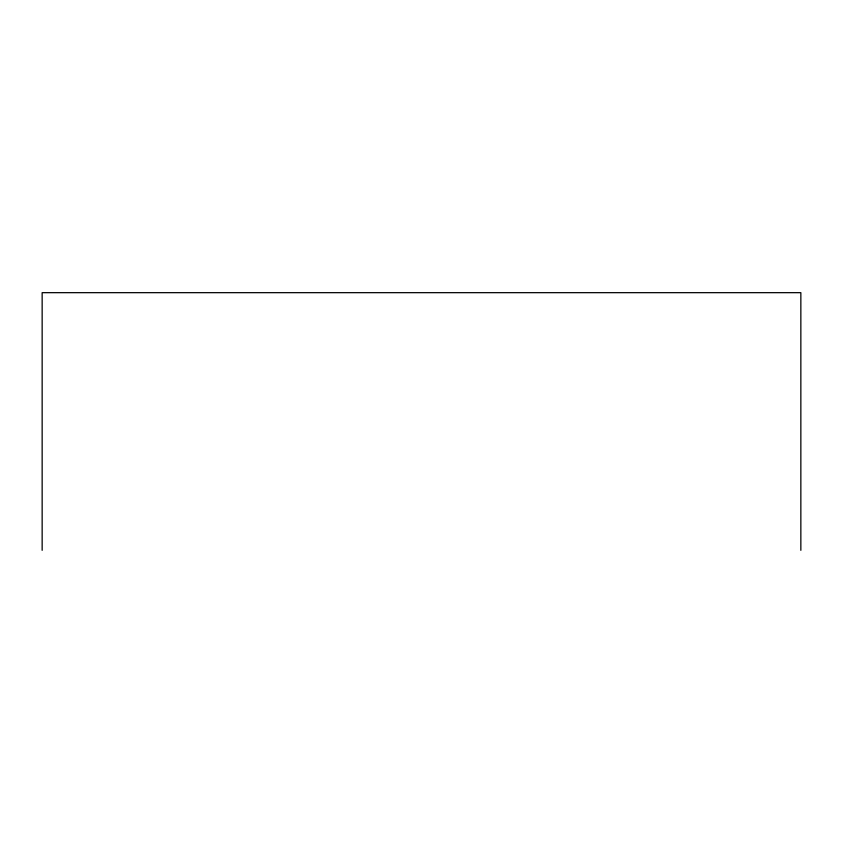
<?xml version="1.0" encoding="UTF-8"?>
<svg xmlns="http://www.w3.org/2000/svg" width="843" height="843" viewBox="0 0 843 843"><rect width="100%" height="100%" fill="white"/><g stroke="black" fill="none" stroke-linecap="round" stroke-linejoin="round"><path stroke-width="1.26" d="M800.85 550.331L800.85 292.669L42.15 292.669L42.15 550.331"/></g></svg>
